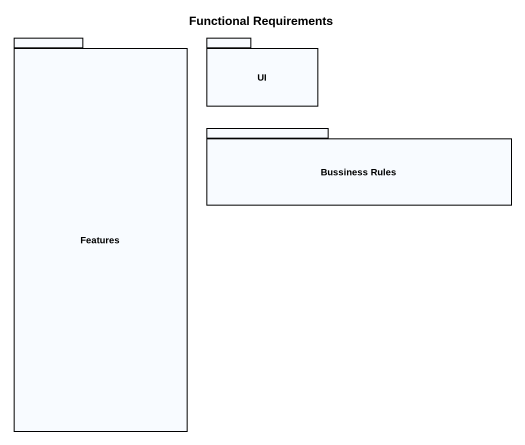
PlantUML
@startuml
title Functional Requirements
package Features {
}
package UI {
}
package "Bussiness Rules" as Bussiness_Rules {
}
@enduml
